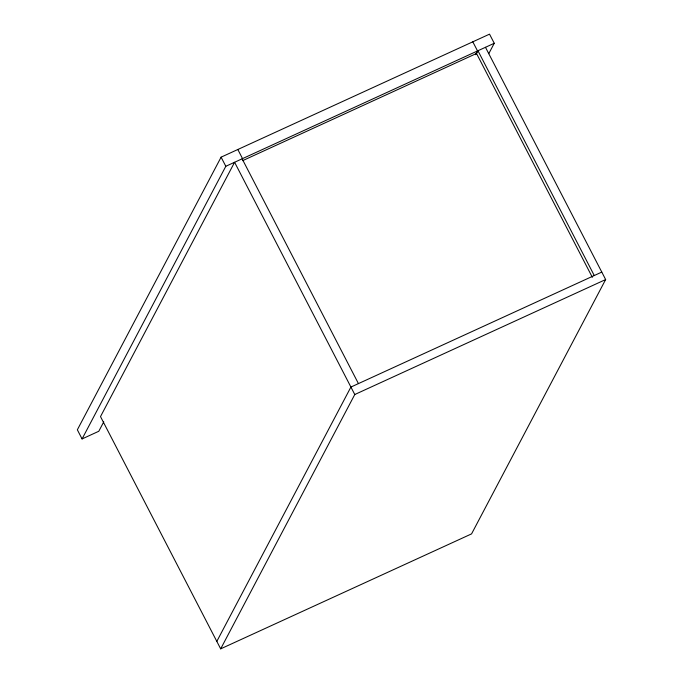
<?xml version="1.0" encoding="UTF-8"?>
<svg xmlns="http://www.w3.org/2000/svg" width="683" height="683" viewBox="0 0 683 683"><rect width="100%" height="100%" fill="white"/><g stroke="black" fill="none" stroke-linecap="round" stroke-linejoin="round"><path stroke-width="1.02" d="M488.78 53.65L494.253 43.277L489.532 34.15L221.096 157.167L77.35 429.803L82.071 438.93L98.796 431.263L103.765 421.829M82.071 438.93L225.817 166.285L494.253 43.277M475.539 54.708L477.528 50.935L472.807 41.817M475.957 54.512L477.946 50.747L594.261 275.531M216.818 641.388L350.908 387.056L601.791 272.082M354.776 394.518L234.593 162.264L100.503 416.596L220.677 648.85L354.776 394.518L605.65 279.552L485.476 47.298M605.65 279.552L471.56 533.884L220.677 648.85M242.619 160.659L476.512 53.47L592.34 277.315M237.821 149.5L242.542 158.627M242.124 158.815L358.438 383.607M221.096 157.167L225.817 166.285"/></g></svg>
